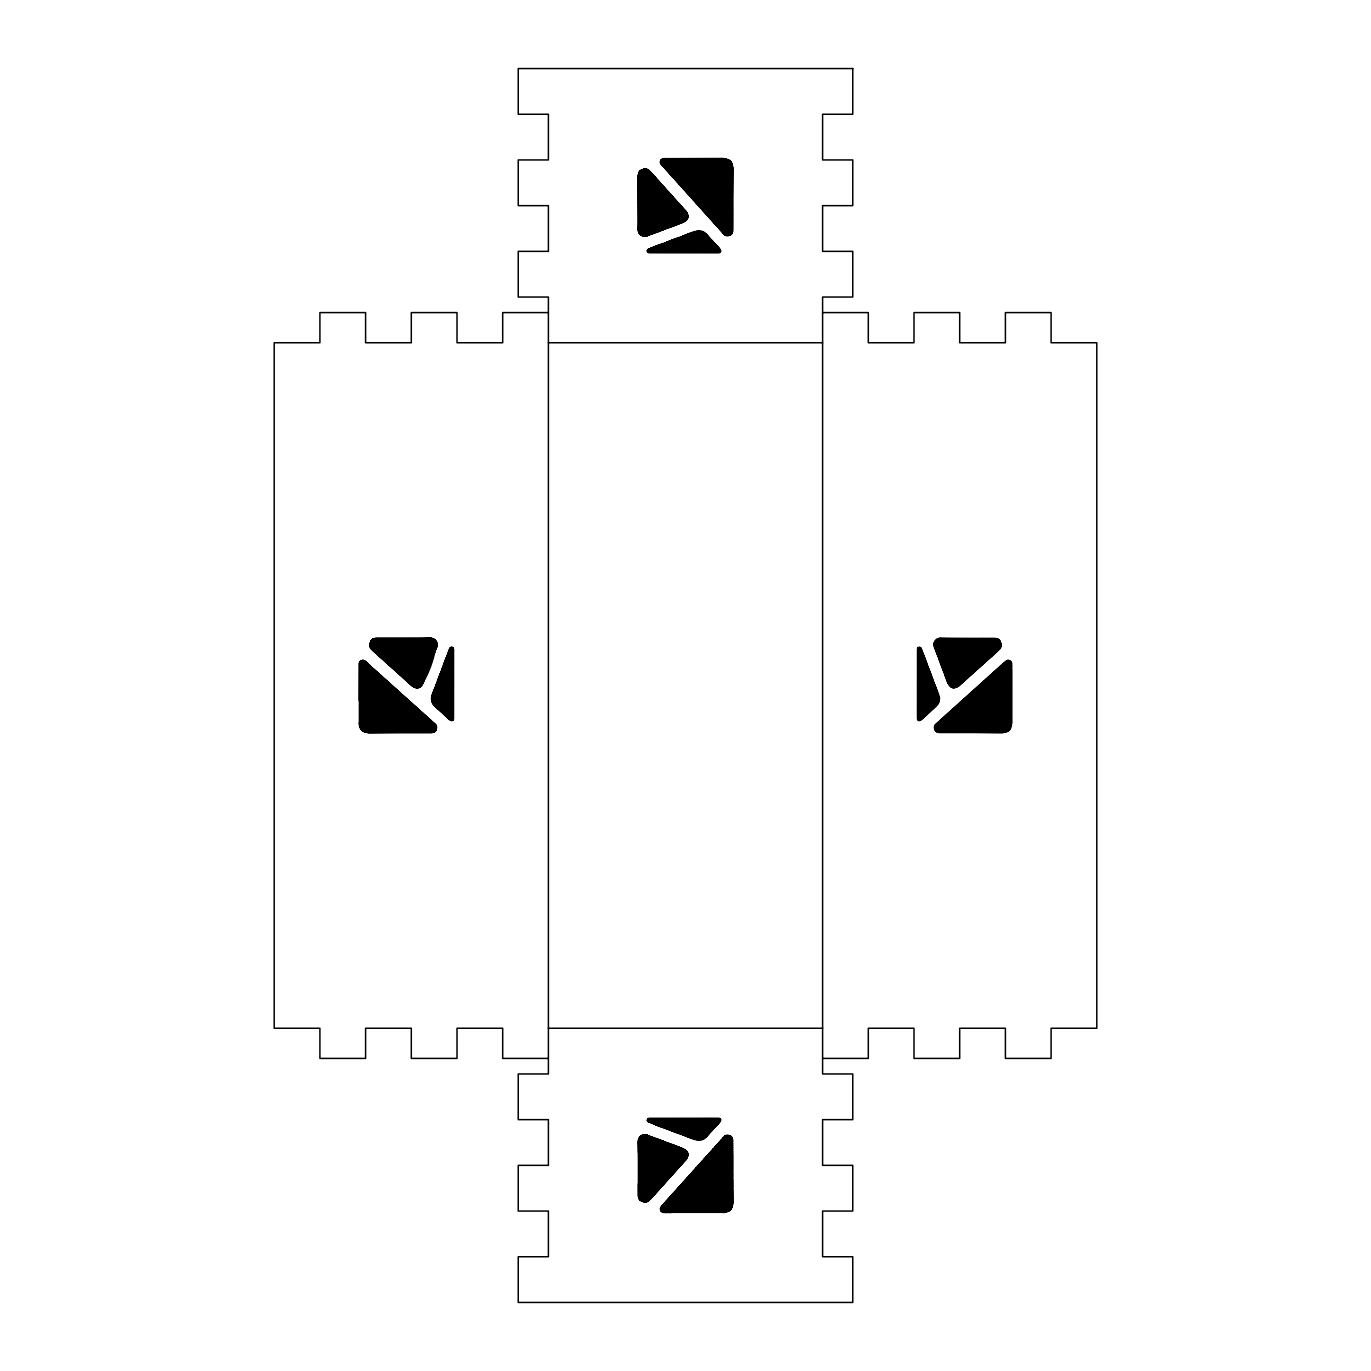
<?xml version="1.0" encoding="UTF-8"?>
<svg xmlns="http://www.w3.org/2000/svg" width="1371" height="1371" viewBox="0 0 1371 1371"><rect width="100%" height="100%" fill="white"/><g stroke="black" fill="none" stroke-linecap="round" stroke-linejoin="round"><path stroke-width="1.5" d="M359.288 700.444L359.459 663.118A3.479 3.479 0 0 1 360.847 661.148L361.104 660.993A4.439 4.439 0 0 1 361.944 660.616L362.218 660.548A3.102 3.102 0 0 1 363.795 660.582L435.978 725.362A4.164 4.164 0 0 1 436.526 728.018L435.532 730.589A4.284 4.284 0 0 1 434.281 731.771L368.833 732.594L363.195 731.137A7.798 7.798 0 0 1 360.727 728.669L359.288 722.997M363.007 731.017L363.007 660.462L363.109 731.086M638.372 175.848L638.475 231.099A6.735 6.735 0 0 0 639.452 233.361A6.615 6.615 0 0 0 644.918 236.292L683.032 222.308L687.128 218.932A5.844 5.844 0 0 0 687.796 216.635L686.203 211.785L648.791 170.398A5.827 5.827 0 0 0 644.199 169.027L640.514 170.621A5.518 5.518 0 0 0 639.143 172.318L638.372 175.848L653.984 175.951M661.182 160.081L661.028 160.338A4.439 4.439 0 0 0 660.651 161.161L660.582 161.435A2.999 2.999 0 0 0 660.616 162.978L725.396 235.212A4.164 4.164 0 0 0 728.052 235.743L730.623 234.767A4.284 4.284 0 0 0 731.823 233.516L732.628 168.05L731.171 162.412A7.798 7.798 0 0 0 728.704 159.961L723.048 158.505L663.17 158.676A3.479 3.479 0 0 0 661.182 160.081M665.381 1202.161L725.396 1135.788A4.164 4.164 0 0 1 728.052 1135.257L730.623 1136.233A4.284 4.284 0 0 1 731.823 1137.484L732.628 1202.95L731.171 1208.588A7.798 7.798 0 0 1 728.704 1211.039L723.048 1212.495M936.873 653.916L936.873 639.417A6.735 6.735 0 0 1 939.135 638.44L997.917 639.109A5.518 5.518 0 0 1 999.613 640.463L1001.156 644.164A5.827 5.827 0 0 1 999.819 648.757L994.421 653.83M969.434 694.052L969.434 732.594L969.537 693.949M1007.239 731.463L1007.239 660.565A2.999 2.999 0 0 1 1008.782 660.531L1009.056 660.616A4.439 4.439 0 0 1 1009.896 660.993L1010.136 661.148A3.479 3.479 0 0 1 1011.541 663.118L1011.729 667.42M1011.729 668.774L1011.712 722.997L1010.273 728.669A7.798 7.798 0 0 1 1007.805 731.137L1002.167 732.594L936.719 731.771A4.284 4.284 0 0 1 935.468 730.589L934.491 728.018A4.164 4.164 0 0 1 935.005 725.362L1001.378 665.329M647.695 251.973A3.513 3.513 0 0 0 650.214 252.692L718.473 252.744A3.428 3.428 0 0 0 719.878 252.298L720.529 251.167A3.308 3.308 0 0 0 719.946 249.436L719.861 249.316A43.187 43.187 0 0 0 718.215 247.346L703.666 232.196A10.917 10.917 0 0 0 697.736 230.876L647.917 249.522A1.868 1.868 0 0 0 647.78 251.853M436.578 647.472L437.058 644.867A6.615 6.615 0 0 0 434.127 639.417A6.735 6.735 0 0 0 431.865 638.44L373.083 639.109A5.518 5.518 0 0 0 371.387 640.463L369.844 644.164A5.827 5.827 0 0 0 371.181 648.757L412.551 686.151L417.418 687.745A5.844 5.844 0 0 0 419.697 687.077C428.986 674.789 434.264 657.652 436.595 642.451M448.111 718.164L432.979 703.631A10.917 10.917 0 0 1 431.642 697.685L450.099 648.072A1.902 1.902 0 0 1 452.636 647.729M928.321 713.228L938.021 703.631A10.917 10.917 0 0 0 939.358 697.685L920.901 648.072A1.902 1.902 0 0 0 918.364 647.729M448.111 718.164A43.187 43.187 0 0 0 450.082 719.826L450.202 719.912A3.308 3.308 0 0 0 451.95 720.478L453.064 719.844A3.428 3.428 0 0 0 453.51 718.421L453.544 650.18A3.513 3.513 0 0 0 452.756 647.643M686.203 1159.215L687.796 1154.365A5.844 5.844 0 0 0 687.128 1152.068L683.032 1148.692L644.918 1134.708A6.615 6.615 0 0 0 639.452 1137.639A6.735 6.735 0 0 0 638.475 1139.901L639.143 1198.682A5.518 5.518 0 0 0 640.514 1200.379L644.216 1201.939A5.827 5.827 0 0 0 648.791 1200.602L686.203 1159.215L638.389 1159.18L686.391 1158.958M647.695 1119.027A3.513 3.513 0 0 1 650.214 1118.308L718.473 1118.256A3.428 3.428 0 0 1 719.878 1118.702L720.512 1119.679A3.308 3.308 0 0 1 719.946 1121.564L719.861 1121.684A43.187 43.187 0 0 1 718.215 1123.654L703.666 1138.804A10.917 10.917 0 0 1 697.736 1140.124L655.458 1124.717M732.628 1202.658L664.832 1202.761L660.616 1208.022A3.102 3.102 0 0 0 660.582 1209.565L660.651 1209.839A4.439 4.439 0 0 0 661.028 1210.662L661.182 1210.919M993.529 654.635L958.449 686.151L953.582 687.745A5.844 5.844 0 0 1 951.303 687.077L947.927 682.998L933.942 644.867A6.615 6.615 0 0 1 936.873 639.417M922.889 718.164L927.756 713.743M1002.852 664.01L1007.239 660.565M720.135 252.127L648.037 252.093M451.95 720.478L452.019 647.472M668.808 1212.495L671.053 1212.495M662.793 158.813L725.842 158.813M662.553 158.916L726.27 158.916M661.525 159.67L728.19 159.67M661.422 159.773L728.378 159.773M660.925 160.527L729.492 160.527M660.873 160.63L729.612 160.63M660.599 161.384L730.383 161.384M660.565 161.487L730.486 161.487M660.496 162.121L731.051 162.241M660.496 162.344L731.12 162.344M660.616 162.978L731.566 163.098M660.685 163.2L731.617 163.2M660.976 163.834L731.943 163.954M661.113 164.057L731.977 164.057M661.61 164.691L732.217 164.811M661.816 164.914L732.251 164.914M662.399 165.548L732.422 165.668M662.604 165.771L732.44 165.771M663.187 166.405L732.542 166.525M663.375 166.628L732.56 166.628M663.958 167.262L732.628 167.382M664.147 167.485L732.628 167.485M664.729 168.119L732.628 168.239M664.918 168.342L732.628 168.342M644.079 169.096L646.032 169.096M665.501 168.976L732.645 169.096M643.547 169.199L646.512 169.199M665.689 169.199L732.645 169.199M641.508 169.953L648.175 169.953M666.272 169.833L732.645 169.953M641.32 170.055L648.329 170.055M666.46 170.055L732.645 170.055M640.308 170.809L649.22 170.809M667.043 170.69L732.645 170.809M640.188 170.912L649.34 170.912M667.231 170.912L732.645 170.912M639.537 171.666L650.043 171.666M667.814 171.546L732.645 171.666M639.469 171.769L650.145 171.769M668.003 171.769L732.645 171.769M639.04 172.523L650.848 172.523M668.585 172.403L732.645 172.523M638.989 172.626L650.951 172.626M668.774 172.626L732.645 172.626M638.715 173.38L651.653 173.38M669.356 173.26L732.645 173.38M638.68 173.483L651.756 173.483M669.545 173.483L732.645 173.483M638.509 174.237L652.442 174.237M670.128 174.117L732.645 174.237M638.492 174.34L652.527 174.34M670.316 174.34L732.645 174.34M638.389 175.094L653.213 175.094M670.882 174.974L732.645 175.094M638.389 175.197L653.316 175.197M671.087 175.197L732.645 175.197M671.653 175.831L732.645 175.951M638.372 176.054L654.087 176.054M671.859 176.054L732.645 176.054M638.372 176.808L654.772 176.808M672.424 176.688L732.645 176.808M638.372 176.91L654.858 176.91M672.63 176.91L732.645 176.91M638.372 177.664L655.544 177.664M673.195 177.544L732.645 177.664M638.372 177.767L655.629 177.767M673.384 177.767L732.645 177.767M638.355 178.521L656.315 178.521M673.966 178.401L732.645 178.521M638.355 178.624L656.401 178.624M674.155 178.624L732.645 178.624M638.355 179.378L657.069 179.378M674.738 179.258L732.645 179.378M638.355 179.481L657.172 179.481M674.926 179.481L732.645 179.481M638.355 180.235L657.84 180.235M675.509 180.115L732.645 180.235M638.355 180.338L657.943 180.338M675.697 180.338L732.645 180.338M638.355 181.092L658.611 181.092M676.28 180.972L732.645 181.092M638.355 181.195L658.714 181.195M676.469 181.195L732.645 181.195M638.355 181.949L659.382 181.949M677.051 181.829L732.645 181.949M638.355 182.052L659.485 182.052M677.24 182.052L732.645 182.052M638.355 182.806L660.154 182.806M677.822 182.686L732.645 182.806M638.355 182.909L660.239 182.909M678.011 182.909L732.645 182.909M638.355 183.663L660.908 183.663M678.594 183.543L732.645 183.543M638.355 183.765L661.011 183.765M678.782 183.765L732.645 183.765M638.355 184.519L661.679 184.519M679.365 184.399L732.645 184.519M638.355 184.622L661.782 184.622M679.553 184.622L732.645 184.622M638.355 185.376L662.45 185.376M680.119 185.256L732.645 185.376M638.355 185.479L662.536 185.479M680.324 185.479L732.645 185.479M638.355 186.233L663.204 186.233M680.89 186.113L732.645 186.233M638.355 186.336L663.307 186.336M681.096 186.336L732.645 186.336M638.355 187.09L663.975 187.09M681.661 186.97L732.645 187.09M638.355 187.193L664.078 187.193M681.867 187.193L732.645 187.193M638.355 187.827L664.746 187.947M682.432 187.827L732.645 187.947M638.355 188.05L664.832 188.05M682.638 188.05L732.645 188.05M638.355 188.684L665.518 188.804M683.204 188.684L732.645 188.804M638.355 188.907L665.603 188.907M683.409 188.907L732.645 188.907M638.355 189.541L666.272 189.661M683.975 189.541L732.645 189.661M638.355 189.764L666.375 189.764M684.18 189.764L732.645 189.764M638.355 190.398L667.043 190.518M684.746 190.398L732.645 190.518M638.355 190.62L667.146 190.62M684.952 190.62L732.645 190.62M638.355 191.255L667.814 191.374M685.517 191.255L732.645 191.255M638.355 191.477L667.917 191.477M685.723 191.477L732.645 191.477M638.355 192.111L668.585 192.231M686.288 192.111L732.645 192.231M638.355 192.334L668.688 192.334M686.494 192.334L732.645 192.334M638.355 192.968L669.356 193.088M687.06 192.968L732.645 193.088M638.355 193.191L669.442 193.191M687.265 193.191L732.645 193.191M638.355 193.825L670.128 193.945M687.831 193.825L732.645 193.825M638.355 194.048L670.213 194.048M688.036 194.048L732.645 194.048M638.355 194.682L670.899 194.802M688.602 194.682L732.645 194.802M638.355 194.905L670.985 194.905M688.808 194.905L732.645 194.905M638.355 195.539L671.67 195.659M689.373 195.539L732.645 195.659M638.355 195.762L671.756 195.762M689.562 195.762L732.645 195.762M638.355 196.396L672.424 196.516M690.144 196.396L732.645 196.516M638.355 196.619L672.527 196.619M690.333 196.619L732.645 196.619M638.355 197.253L673.195 197.373M690.915 197.253L732.645 197.373M638.355 197.475L673.298 197.475M691.104 197.475L732.645 197.475M638.355 198.109L673.966 198.229M691.687 198.109L732.628 198.229M638.355 198.332L674.069 198.332M691.875 198.332L732.628 198.332M638.355 198.966L674.738 199.086M692.458 198.966L732.628 199.086M638.355 199.189L674.84 199.189M692.646 199.189L732.628 199.189M638.355 199.823L675.509 199.943M693.229 199.823L732.628 199.943M638.355 200.046L675.612 200.046M693.418 200.046L732.628 200.046M638.355 200.68L676.28 200.8M694 200.68L732.628 200.8M638.355 200.903L676.383 200.903M694.189 200.903L732.628 200.903M638.355 201.537L677.051 201.657M694.771 201.537L732.645 201.657M638.355 201.76L677.154 201.76M694.96 201.76L732.645 201.76M638.355 202.514L677.822 202.514M695.525 202.394L732.645 202.514M638.355 202.617L677.908 202.617M695.731 202.617L732.645 202.617M638.355 203.251L678.594 203.371M696.297 203.251L732.645 203.371M638.355 203.474L678.679 203.474M696.485 203.474L732.645 203.474M638.372 204.108L679.365 204.228M697.068 204.108L732.645 204.228M638.372 204.33L679.45 204.33M697.256 204.33L732.645 204.33M638.372 204.965L680.136 205.084M697.839 204.965L732.645 205.084M638.372 205.187L680.222 205.187M698.028 205.187L732.645 205.187M638.372 205.821L680.907 205.941M698.61 205.821L732.645 205.941M638.372 206.044L680.993 206.044M698.799 206.044L732.645 206.044M638.372 206.678L681.678 206.798M699.381 206.678L732.645 206.798M638.372 206.901L681.764 206.901M699.57 206.901L732.645 206.901M638.372 207.535L682.45 207.655M700.153 207.535L732.645 207.655M638.372 207.758L682.535 207.758M700.341 207.758L732.645 207.758M638.372 208.392L683.221 208.512M700.907 208.392L732.645 208.512M638.372 208.615L683.324 208.615M701.112 208.615L732.645 208.615M638.389 209.249L684.009 209.369M701.678 209.249L732.645 209.369M638.389 209.472L684.112 209.472M701.883 209.472L732.645 209.472M638.389 210.106L684.797 210.226M702.449 210.106L732.645 210.226M638.389 210.329L684.9 210.329M702.638 210.329L732.645 210.329M638.389 210.963L685.603 211.083M703.22 210.963L732.645 211.083M638.389 211.185L685.706 211.185M703.409 211.185L732.645 211.185M638.389 211.82L686.305 211.939M703.991 211.82L732.645 211.939M638.389 212.042L686.391 212.042M704.18 212.042L732.645 212.042M638.389 212.676L686.871 212.796M704.763 212.676L732.645 212.796M638.389 212.899L686.922 212.899M704.951 212.899L732.645 212.899M638.406 213.533L687.282 213.653M705.534 213.533L732.645 213.653M638.406 213.756L687.334 213.756M705.722 213.756L732.645 213.756M638.406 214.39L687.591 214.51M706.305 214.39L732.645 214.51M638.406 214.613L687.608 214.613M706.493 214.613L732.645 214.613M638.406 215.247L687.762 215.367M707.059 215.247L732.645 215.367M638.406 215.47L687.762 215.47M707.265 215.47L732.645 215.47M638.406 216.104L687.814 216.224M707.83 216.104L732.645 216.104M638.406 216.327L687.814 216.327M708.019 216.327L732.645 216.327M638.406 216.961L687.762 216.961M708.601 216.961L732.645 217.081M638.406 217.184L687.728 217.184M708.79 217.184L732.645 217.184M638.406 217.818L687.574 217.818M709.373 217.818L732.645 217.938M638.406 218.04L687.505 218.04M709.561 218.04L732.645 218.04M638.406 218.794L687.248 218.674M710.144 218.674L732.645 218.674M638.406 218.897L687.145 218.897M710.332 218.897L732.645 218.897M638.406 219.651L686.751 219.531M710.898 219.531L732.645 219.531M638.406 219.754L686.597 219.754M711.103 219.754L732.645 219.754M638.406 220.508L686.048 220.388M711.669 220.388L732.645 220.388M638.406 220.611L685.826 220.611M711.857 220.611L732.645 220.611M638.406 221.365L685.037 221.245M712.44 221.245L732.645 221.245M638.406 221.468L684.712 221.468M712.629 221.468L732.645 221.468M638.406 222.222L683.512 222.102M713.211 222.102L732.645 222.102M638.406 222.325L682.998 222.325M713.4 222.325L732.645 222.325M638.389 223.079L681.318 222.959M713.983 222.959L732.645 222.959M638.389 223.182L680.753 223.182M714.171 223.182L732.645 223.182M638.389 223.936L679.073 223.816M714.754 223.816L732.645 223.816M638.389 224.039L678.508 224.039M714.942 224.039L732.645 224.039M638.372 224.793L676.811 224.673M715.525 224.673L732.628 224.673M638.372 224.895L676.263 224.895M715.713 224.895L732.628 224.895M638.372 225.649L674.566 225.53M716.296 225.53L732.628 225.53M638.372 225.752L674.001 225.752M716.485 225.752L732.628 225.752M638.355 226.506L672.304 226.386M717.05 226.386L732.628 226.386M638.355 226.609L671.739 226.609M717.256 226.609L732.628 226.609M638.338 227.363L670.059 227.243M717.821 227.243L732.628 227.243M638.338 227.466L669.494 227.466M718.027 227.466L732.628 227.466M638.338 228.22L667.797 228.1M718.593 228.1L732.628 228.1M638.32 228.323L667.231 228.323M718.781 228.323L732.628 228.323M638.32 229.077L665.535 228.957M719.364 228.957L732.628 228.957M638.303 229.18L664.969 229.18M719.552 229.18L732.628 229.18M638.32 229.814L663.273 229.814M720.135 229.814L732.628 229.814M638.32 230.037L662.707 230.037M720.323 230.037L732.628 230.037M638.406 230.671L661.011 230.671M720.906 230.671L732.611 230.671M638.44 230.894L660.445 230.894M697.513 230.894L699.33 230.894M721.112 230.894L732.611 230.894M638.595 231.528L658.748 231.528M694.189 231.648L702.483 231.648M721.694 231.528L732.525 231.528M638.663 231.75L658.183 231.75M693.915 231.75L702.74 231.75M721.883 231.75L732.491 231.75M638.92 232.385L656.486 232.385M691.944 232.504L704.18 232.504M722.466 232.385L732.32 232.385M639.023 232.607L655.921 232.607M691.652 232.607L704.351 232.607M722.654 232.607L732.251 232.607M639.383 233.241L654.224 233.241M689.682 233.361L705.397 233.361M723.254 233.241L731.977 233.241M639.52 233.464L653.659 233.464M689.39 233.464L705.534 233.464M723.442 233.464L731.84 233.464M640.034 234.098L651.979 234.098M687.419 234.218L706.356 234.218M724.025 234.098L731.377 234.098M640.24 234.321L651.414 234.321M687.128 234.321L706.459 234.321M724.248 234.321L731.171 234.321M640.977 234.955L649.717 234.955M685.157 235.075L707.162 235.075M725.002 234.955L730.332 234.955M641.268 235.178L649.169 235.178M684.866 235.178L707.247 235.178M725.328 235.178L729.92 235.178M642.502 235.812L647.472 235.812M682.895 235.932L707.882 235.932M643.119 236.035L646.821 236.035M682.604 236.035L707.984 236.035M680.616 236.789L708.636 236.789M680.342 236.892L708.721 236.892M678.354 237.646L709.39 237.646M678.079 237.749L709.475 237.749M676.092 238.503L710.161 238.503M675.8 238.605L710.247 238.605M673.812 239.359L710.932 239.359M673.538 239.462L711.018 239.462M671.55 240.216L711.703 240.216M671.259 240.319L711.806 240.319M669.271 241.073L712.492 241.073M668.997 241.176L712.594 241.176M667.009 241.93L713.28 241.93M666.717 242.033L713.383 242.033M664.729 242.787L714.068 242.787M664.455 242.89L714.154 242.89M662.467 243.644L714.839 243.644M662.176 243.747L714.942 243.747M660.188 244.501L715.611 244.501M659.914 244.604L715.713 244.604M657.926 245.358L716.399 245.358M657.652 245.46L716.502 245.46M655.664 246.214L717.187 246.214M655.372 246.317L717.29 246.317M653.401 247.071L717.958 247.071M653.11 247.174L718.061 247.174M651.191 247.928L718.712 247.928M650.917 248.031L718.815 248.031M649.049 248.785L719.432 248.785M648.791 248.888L719.518 248.888M647.832 249.642L720.083 249.642M647.763 249.745L720.135 249.745M647.472 250.499L720.426 250.499M647.455 250.602L720.443 250.602M647.506 251.236L720.529 251.236M647.592 251.459L720.512 251.459M648.294 252.315L719.844 252.315M548.4 312.588L502.694 312.588L502.694 342.75L457.006 342.75L457.006 312.588L411.3 312.588L411.3 342.75L365.594 342.75L365.594 312.588L319.906 312.588L319.906 342.75L274.2 342.75L274.2 1028.25L319.906 1028.25L319.906 1058.412L365.594 1058.412L365.594 1028.25L411.3 1028.25L411.3 1058.412L457.006 1058.412L457.006 1028.25L502.694 1028.25L502.694 1058.412L548.4 1058.412M822.6 312.588L868.306 312.588L868.306 342.75L913.994 342.75L913.994 312.588L959.7 312.588L959.7 342.75L1005.406 342.75L1005.406 312.588L1051.094 312.588L1051.094 342.75L1096.8 342.75L1096.8 1028.25L1051.094 1028.25L1051.094 1058.412L1005.406 1058.412L1005.406 1028.25L959.7 1028.25L959.7 1058.412L913.994 1058.412L913.994 1028.25L868.306 1028.25L868.306 1058.412L822.6 1058.412M548.4 342.75L822.6 342.75M548.4 1028.25L822.6 1028.25M648.157 1118.787L720.015 1118.787M648.037 1118.907L720.238 1118.959M647.455 1120.398L720.443 1120.398M647.489 1120.621L720.392 1120.621M647.763 1121.255L720.135 1121.255M647.78 1119.147A1.868 1.868 0 0 0 647.935 1121.461L720.015 1121.478M647.917 1121.478L719.518 1122.112M648.826 1122.129L719.347 1122.335M649.374 1122.352L718.815 1122.969M651.448 1123.192L718.627 1123.192M651.036 1123.02L718.061 1123.826M653.676 1124.049L717.873 1124.049M655.372 1124.683L717.29 1124.683M655.938 1124.906L717.084 1124.906M657.652 1125.54L716.502 1125.54M658.217 1125.762L716.296 1125.762M659.914 1126.396L715.713 1126.396M660.479 1126.619L715.525 1126.619M662.176 1127.253L714.942 1127.253M662.741 1127.476L714.754 1127.476M664.455 1128.11L714.154 1128.11M665.021 1128.333L713.965 1128.333M666.717 1128.967L713.383 1128.967M667.283 1129.19L713.177 1129.19M668.997 1129.824L712.594 1129.824M669.562 1130.047L712.389 1130.047M671.259 1130.681L711.806 1130.681M671.824 1130.904L711.618 1130.904M673.538 1131.538L711.018 1131.538M674.104 1131.761L710.829 1131.761M675.8 1132.395L710.247 1132.395M676.366 1132.617L710.058 1132.617M678.079 1133.251L709.475 1133.251M678.645 1133.474L709.287 1133.474M680.342 1134.108L708.721 1134.108M680.907 1134.331L708.533 1134.331M642.793 1135.068L647.163 1135.068M682.604 1134.965L707.984 1134.965M642.502 1135.188L647.472 1135.188M683.169 1135.188L707.796 1135.188M641.114 1135.925L649.443 1135.925M684.866 1135.822L707.247 1135.822M725.156 1135.925L730.143 1135.925M640.977 1136.045L649.717 1136.045M685.431 1136.045L707.059 1136.045M725.002 1136.045L730.332 1136.045M651.688 1136.782L640.137 1136.782L651.979 1136.902M687.128 1136.679L706.459 1136.679M687.694 1136.902L706.254 1136.902M653.95 1137.639L639.452 1137.639L654.224 1137.759M689.39 1137.536L705.534 1137.536M723.34 1137.639L731.908 1137.639L723.254 1137.759M689.956 1137.759L705.26 1137.759M656.212 1138.496L638.972 1138.496L656.486 1138.616M691.652 1138.393L704.351 1138.393M732.285 1138.496L722.568 1138.496L732.32 1138.616M692.218 1138.616L704.009 1138.616M658.457 1139.352L638.629 1139.352L658.748 1139.472M693.915 1139.25L702.74 1139.25M732.508 1139.352L721.78 1139.352L732.525 1139.472M694.497 1139.472L702.209 1139.472M660.719 1140.209L638.423 1140.209L661.011 1140.329M697.513 1140.106L699.33 1140.106M721.009 1140.209L732.611 1140.209L720.906 1140.329M662.981 1141.066L638.32 1141.066L663.273 1141.186M638.303 1141.82L665.243 1141.923M719.467 1141.923L732.628 1141.923L719.364 1142.043M638.32 1142.043L665.535 1142.043M638.32 1142.677L667.506 1142.78M718.695 1142.78L732.628 1142.78L718.593 1142.9M638.338 1142.9L667.797 1142.9M638.338 1143.534L669.768 1143.637M638.355 1143.757L670.059 1143.757M638.355 1144.391L672.03 1144.494M717.153 1144.494L732.628 1144.494L717.05 1144.614M638.355 1144.614L672.304 1144.614M638.372 1145.248L674.292 1145.351M638.372 1145.471L674.566 1145.471M638.372 1146.105L676.537 1146.207M715.611 1146.207L732.628 1146.207L715.525 1146.327M638.389 1146.327L676.811 1146.327M638.389 1146.961L678.782 1147.064M638.389 1147.184L679.073 1147.184M638.389 1147.818L681.027 1147.921M638.389 1148.041L681.318 1148.041M638.406 1148.675L683.272 1148.778M713.314 1148.778L732.645 1148.778L713.211 1148.898M638.406 1148.898L683.512 1148.898M638.406 1149.532L684.883 1149.635M638.406 1149.755L685.037 1149.755M638.406 1150.389L685.928 1150.492M711.772 1150.492L732.645 1150.492L711.669 1150.612M638.406 1150.612L686.048 1150.612M638.406 1151.246L686.682 1151.349M638.406 1151.469L686.751 1151.469M638.406 1152.103L687.197 1152.206L638.406 1152.325M709.458 1153.062L732.645 1153.062L709.373 1153.182M687.745 1153.919L638.406 1153.919L687.762 1154.039M732.645 1153.816L708.704 1153.919L732.645 1154.039M707.933 1154.776L732.645 1154.673M707.83 1154.896L732.645 1154.896M687.762 1155.53L638.406 1155.633L687.745 1155.753M732.645 1155.53L707.162 1155.633L732.645 1155.753M687.608 1156.387L638.406 1156.49L687.557 1156.61M706.391 1156.49L732.645 1156.387M706.305 1156.61L732.645 1156.61M687.334 1157.244L638.406 1157.347L687.248 1157.467M705.619 1157.347L732.645 1157.244M705.534 1157.467L732.645 1157.467M686.922 1158.101L638.389 1158.204L686.802 1158.324M732.645 1158.101L704.848 1158.204L732.645 1158.324M704.094 1159.061L732.645 1158.958M703.991 1159.18L732.645 1159.18M685.706 1159.815L638.389 1159.917L685.5 1160.037M732.645 1159.815L703.323 1159.917L732.645 1160.037M684.9 1160.671L638.389 1160.774L684.695 1160.894M702.552 1160.774L732.645 1160.671M702.449 1160.894L732.645 1160.894M684.112 1161.528L638.389 1161.631L683.906 1161.751M732.645 1161.528L701.781 1161.631L732.645 1161.751M683.324 1162.385L638.372 1162.488L683.118 1162.608M732.645 1162.385L701.009 1162.488L732.645 1162.608M682.535 1163.242L638.372 1163.345L682.347 1163.465M700.238 1163.345L732.645 1163.242M700.153 1163.465L732.645 1163.465M681.764 1164.099L638.372 1164.202L681.576 1164.322M732.645 1164.099L699.467 1164.202L732.645 1164.322M680.993 1164.956L638.372 1165.059L680.804 1165.179M698.696 1165.059L732.645 1164.956M698.61 1165.179L732.645 1165.179M680.222 1165.813L638.372 1165.916L680.033 1166.035M732.645 1165.813L697.942 1165.916L732.645 1166.035M679.45 1166.67L638.372 1166.772L679.262 1166.892M732.645 1166.67L697.171 1166.772L732.645 1166.892M678.679 1167.526L638.355 1167.629L678.491 1167.749M696.399 1167.629L732.645 1167.526M696.297 1167.749L732.645 1167.749M677.908 1168.383L638.355 1168.486L677.72 1168.606M732.645 1168.383L695.628 1168.486L732.645 1168.606M677.154 1169.24L638.355 1169.343L676.948 1169.463M694.857 1169.343L732.645 1169.24M694.771 1169.463L732.645 1169.463M676.383 1170.097L638.355 1170.2L676.177 1170.32M732.628 1170.097L694.086 1170.2L732.628 1170.32M675.612 1170.954L638.355 1171.057L675.406 1171.177M693.315 1171.057L732.628 1170.954M693.229 1171.177L732.628 1171.177M674.84 1171.811L638.355 1171.914L674.652 1172.034M692.544 1171.914L732.628 1171.811M692.458 1172.034L732.628 1172.034M674.069 1172.668L638.355 1172.771L673.881 1172.89M732.628 1172.668L691.789 1172.771L732.628 1172.89M673.298 1173.525L638.355 1173.627L673.11 1173.747M691.018 1173.627L732.645 1173.525M690.915 1173.747L732.645 1173.747M672.527 1174.381L638.355 1174.484L672.338 1174.604M732.645 1174.381L690.247 1174.484L732.645 1174.604M671.756 1175.238L638.355 1175.341L671.567 1175.461M689.476 1175.341L732.645 1175.238M689.373 1175.461L732.645 1175.461M670.985 1176.095L638.355 1176.198L670.796 1176.318M732.645 1176.095L688.705 1176.198L732.645 1176.318M670.213 1176.952L638.355 1177.055L670.025 1177.175M732.645 1176.952L687.934 1177.055L732.645 1177.175M669.442 1177.809L638.355 1177.912L669.254 1178.032M687.162 1177.912L732.645 1177.912L687.06 1178.032M668.688 1178.666L638.355 1178.769L668.482 1178.889M732.645 1178.666L686.391 1178.769L732.645 1178.889M667.917 1179.523L638.355 1179.626L667.728 1179.745M685.62 1179.626L732.645 1179.523M685.517 1179.745L732.645 1179.745M667.146 1180.38L638.355 1180.482L666.957 1180.602M666.375 1181.236L638.355 1181.339L666.186 1181.459M732.645 1181.236L684.078 1181.339L732.645 1181.459M665.603 1182.093L638.355 1182.196L665.415 1182.316M683.306 1182.196L732.645 1182.093M683.204 1182.316L732.645 1182.316M664.832 1182.95L638.355 1183.053L664.644 1183.173M732.645 1182.95L682.535 1183.053L732.645 1183.173M638.355 1183.807L664.078 1183.807M681.764 1183.91L732.645 1183.807M638.355 1184.03L663.89 1184.03M681.661 1184.03L732.645 1184.03M638.355 1184.664L663.307 1184.664M732.645 1184.664L680.993 1184.767L732.645 1184.887M638.355 1184.887L663.118 1184.887M638.355 1185.521L662.536 1185.521M638.355 1185.744L662.347 1185.744M638.355 1186.378L661.782 1186.378M679.45 1186.481L732.645 1186.378M638.355 1186.601L661.576 1186.601M679.365 1186.601L732.645 1186.601M638.355 1187.235L661.011 1187.235M732.645 1187.235L678.679 1187.337L732.645 1187.457M638.355 1187.457L660.822 1187.457M638.355 1188.091L660.239 1188.091M677.908 1188.194L732.645 1188.194L677.822 1188.314M638.355 1188.314L660.051 1188.314M638.355 1188.948L659.485 1188.948M732.645 1188.948L677.137 1189.051L732.645 1189.171M638.355 1189.171L659.28 1189.171M638.355 1189.805L658.714 1189.805M732.645 1189.805L676.366 1189.908L732.645 1190.028M638.355 1190.028L658.526 1190.028M638.355 1190.662L657.943 1190.662M675.612 1190.765L732.645 1190.662M638.355 1190.885L657.754 1190.885M675.509 1190.885L732.645 1190.885M638.355 1191.519L657.172 1191.519M732.645 1191.519L674.84 1191.622L732.645 1191.742M638.355 1191.742L656.983 1191.742M638.355 1192.376L656.401 1192.376M674.069 1192.479L732.645 1192.376M638.372 1192.599L656.212 1192.599M673.966 1192.599L732.645 1192.599M638.372 1193.233L655.629 1193.233M732.645 1193.233L673.298 1193.336L732.645 1193.456M638.372 1193.456L655.441 1193.456M638.372 1194.09L654.858 1194.09M732.645 1194.09L672.527 1194.192L732.645 1194.312M638.372 1194.312L654.67 1194.312M638.372 1194.946L654.087 1194.946M671.756 1195.049L732.645 1194.946M638.372 1195.169L653.898 1195.169M671.653 1195.169L732.645 1195.169M638.389 1195.803L653.316 1195.803M732.645 1195.803L670.985 1195.906L732.645 1196.026M638.406 1196.026L653.127 1196.026M638.492 1196.66L652.527 1196.66M670.213 1196.763L732.645 1196.66M638.526 1196.883L652.339 1196.883M670.128 1196.883L732.645 1196.883M638.68 1197.517L651.756 1197.517M732.645 1197.517L669.442 1197.62L732.645 1197.74M638.749 1197.74L651.551 1197.74M638.989 1198.374L650.951 1198.374M732.645 1198.374L668.671 1198.477L732.645 1198.597M639.092 1198.597L650.762 1198.597M639.469 1199.231L650.145 1199.231M667.9 1199.334L732.645 1199.231M639.623 1199.454L649.957 1199.454M667.814 1199.454L732.645 1199.454M640.188 1200.088L649.34 1200.088M732.645 1200.088L667.129 1200.191L732.645 1200.311M640.428 1200.311L649.117 1200.311M641.32 1200.945L648.329 1200.945M666.357 1201.047L732.645 1200.945M641.714 1201.167L648.003 1201.167M666.272 1201.167L732.645 1201.167M643.547 1201.801L646.512 1201.801M732.645 1201.801L665.603 1201.904L732.645 1202.024M664.729 1202.881L732.628 1202.881M664.061 1203.618L732.628 1203.515M663.958 1203.738L732.611 1203.738M732.56 1204.372L663.273 1204.475L732.542 1204.595M662.501 1205.332L732.44 1205.229M662.399 1205.452L732.405 1205.452M732.251 1206.086L661.713 1206.189L732.183 1206.309M731.977 1206.943L661.045 1207.046L731.891 1207.166M731.617 1207.8L660.633 1207.902L731.497 1208.022M731.12 1208.656L660.496 1208.759L730.983 1208.879M660.565 1209.513L730.486 1209.513M660.633 1209.736L730.297 1209.736M660.873 1210.37L729.612 1210.37M660.993 1210.593L729.355 1210.593M661.422 1211.227L728.378 1211.227M661.627 1211.45L727.984 1211.45M662.553 1212.084L726.27 1212.084M663.118 1212.307L725.31 1212.307M667.471 1212.495L663.17 1212.324A3.479 3.479 0 0 1 661.182 1210.919M918.244 647.643A3.513 3.513 0 0 0 917.525 650.18L917.49 718.421A3.428 3.428 0 0 0 917.936 719.826L919.05 720.478A3.308 3.308 0 0 0 920.781 719.912L920.918 719.826A43.187 43.187 0 0 0 922.889 718.164M654.361 1124.306L653.247 1123.877M1011.318 662.501L1011.318 726.236M1010.461 661.388L1010.461 728.344M1009.604 660.839L1009.604 729.578M1008.748 660.531L1008.748 730.452M1008.096 660.462L1007.891 731.086M1007.137 660.599L1007.034 731.566M1006.383 660.942L1006.177 731.943M1005.526 661.576L1005.32 732.217M1004.669 662.364L1004.463 732.405M1003.812 663.136L1003.606 732.525M1002.955 663.924L1002.749 732.577M1002.098 664.695L1001.893 732.594M1001.036 643.496L1001.036 646.478M1001.241 665.466L1001.036 732.594M1000.179 641.285L1000.179 648.294M1000.384 666.237L1000.179 732.594M999.322 640.154L999.322 649.288M999.528 666.991L999.322 732.594M998.465 639.434L998.465 650.111M998.671 667.763L998.465 732.594M997.608 638.955L997.608 650.917M997.814 668.534L997.608 732.594M996.751 638.629L996.751 651.705M996.957 669.305L996.751 732.594M995.894 638.44L995.894 652.493M996.1 670.076L995.894 732.594M995.038 638.355L995.038 653.282M995.243 670.847L995.038 732.594M994.181 638.32L994.181 654.053M994.386 671.619L994.181 732.594M993.324 638.32L993.324 654.824M993.529 672.39L993.324 732.594M992.467 638.32L992.467 655.595M992.673 673.161L992.467 732.594M991.61 638.32L991.61 656.366M991.816 673.932L991.61 732.594M990.753 638.32L990.753 657.137M990.959 674.703L990.753 732.594M989.896 638.32L989.896 657.909M990.102 675.475L989.896 732.594M989.039 638.32L989.039 658.663M989.245 676.246L989.039 732.594M988.183 638.32L988.183 659.434M988.388 677L988.183 732.594M987.326 638.32L987.326 660.205M987.531 677.771L987.428 732.594M986.469 638.32L986.469 660.976M986.674 678.542L986.674 732.594M985.612 638.32L985.612 661.73M985.818 679.313L985.612 732.594M984.755 638.32L984.755 662.501M984.961 680.085L984.858 732.594M983.898 638.32L983.898 663.273M984.104 680.856L983.898 732.594M983.144 638.32L983.041 664.027M983.247 681.627L983.041 732.594M982.39 638.32L982.184 664.798M982.39 682.398L982.184 732.594M981.43 638.32L981.328 665.569M981.533 683.169L981.328 732.594M980.676 638.32L980.471 666.34M980.676 683.94L980.471 732.594M979.819 638.32L979.614 667.111M979.819 684.712L979.717 732.594M978.963 638.32L978.757 667.866M978.963 685.483L978.963 732.594M978.106 638.32L977.9 668.637M978.106 686.254L977.9 732.594M977.249 638.32L977.043 669.408M977.249 687.025L977.146 732.594M976.392 638.32L976.186 670.179M976.392 687.796L976.392 732.594M975.535 638.32L975.329 670.95M975.535 688.568L975.329 732.594M974.678 638.32L974.473 671.721M974.678 689.339L974.473 732.594M973.821 638.32L973.616 672.493M973.821 690.11L973.718 732.594M972.964 638.32L972.759 673.264M972.964 690.881L972.759 732.594M972.108 638.32L971.902 674.018M972.108 691.652L971.902 732.594M971.251 638.32L971.045 674.789M971.251 692.424L971.045 732.594M970.394 638.32L970.188 675.56M970.394 693.178L970.188 732.594M969.537 638.32L969.331 676.331M968.577 638.32L968.474 677.103M968.68 694.72L968.474 732.594M967.72 638.32L967.618 677.874M967.823 695.491L967.618 732.594M966.966 638.32L966.761 678.645M966.966 696.262L966.761 732.594M966.109 638.32L965.904 679.416M966.109 697.034L965.904 732.594M965.253 638.32L965.047 680.187M965.253 697.805L965.047 732.594M964.396 638.32L964.19 680.959M964.396 698.576L964.19 732.594M963.539 638.338L963.333 681.73M963.539 699.33L963.333 732.594M962.682 638.338L962.476 682.501M962.682 700.101L962.476 732.594M961.825 638.338L961.619 683.272M961.825 700.872L961.619 732.594M960.968 638.338L960.763 684.06M960.968 701.644L960.763 732.594M960.111 638.338L959.906 684.866M960.111 702.415L959.906 732.594M959.254 638.355L959.049 685.654M959.254 703.186L959.049 732.594M958.398 638.355L958.192 686.357M958.398 703.957L958.192 732.594M957.541 638.355L957.335 686.888M957.541 704.711L957.335 732.594M956.684 638.355L956.478 687.299M956.684 705.482L956.478 732.594M955.827 638.355L955.621 687.574M955.827 706.254L955.621 732.594M954.97 638.372L954.764 687.728M954.97 707.025L954.764 732.594M954.113 638.372L954.01 687.762M954.113 707.796L954.113 732.594M953.256 638.372L953.256 687.711M953.256 708.567L953.051 732.594M952.399 638.372L952.399 687.539M952.399 709.321L952.297 732.594M951.337 638.372L951.543 687.214M951.543 710.092L951.543 732.594M950.48 638.372L950.686 686.717M950.686 710.864L950.686 732.594M949.623 638.372L949.829 685.997M949.829 711.635L949.829 732.594M948.766 638.372L948.972 685.003M948.972 712.406L948.972 732.594M947.909 638.355L948.115 683.478M948.115 713.177L948.115 732.594M947.053 638.355L947.258 681.267M947.258 713.948L947.258 732.594M946.196 638.355L946.401 679.022M946.401 714.702L946.401 732.594M945.339 638.338L945.544 676.777M945.544 715.473L945.544 732.594M944.482 638.32L944.688 674.532M944.688 716.245L944.688 732.594M943.625 638.32L943.831 672.27M943.831 717.016L943.831 732.594M942.768 638.303L942.974 670.008M942.974 717.787L942.974 732.594M941.911 638.286L942.117 667.746M942.117 718.558L942.117 732.594M941.054 638.269L941.26 665.483M941.26 719.329L941.26 732.594M940.403 638.269L940.403 663.238M940.403 720.101L940.403 732.594M939.546 638.355L939.546 660.976M939.341 697.479L939.341 699.279M939.546 720.872L939.546 732.577M938.689 638.56L938.689 658.714M938.484 693.863L938.484 702.706M938.689 721.643L938.689 732.491M937.833 638.869L937.833 656.452M937.627 691.618L937.627 704.317M937.833 722.431L937.833 732.285M936.976 639.349L936.976 654.19M936.77 689.356L936.77 705.482M936.976 723.203L936.976 731.925M936.119 640L936.119 651.928M935.913 687.094L935.913 706.425M936.119 723.991L936.119 731.343M935.262 640.925L935.262 649.683M935.056 684.832L935.056 707.213M935.262 724.968L935.262 730.28M934.405 642.451L934.405 647.438M934.199 682.569L934.199 707.933M933.343 680.307L933.343 708.687M932.486 678.028L932.486 709.441M931.629 675.766L931.629 710.212M930.772 673.487L930.772 710.983M929.915 671.224L929.915 711.772M929.058 668.945L929.058 712.56M928.201 666.683L928.201 713.331M927.344 664.404L927.344 714.12M926.488 662.142L926.488 714.908M925.631 659.862L925.631 715.679M924.774 657.6L924.774 716.467M923.917 655.338L923.917 717.256M923.06 653.076L923.06 718.027M922.203 650.865L922.203 718.764M921.346 648.757L921.346 719.484M920.489 647.729L920.489 720.101M919.633 647.42L919.633 720.409M918.981 647.472L918.981 720.478M918.124 647.986L918.124 720.118M452.978 648.106L452.978 719.981M452.876 647.986L452.876 720.118M452.122 647.506L452.122 720.478M451.367 647.42L451.367 720.409M451.162 647.455L451.162 720.358M450.511 647.729L450.511 720.101M450.305 647.883L450.305 719.981M449.654 648.757L449.654 719.484M449.448 649.271L449.448 719.312M448.797 650.865L448.797 718.764M448.591 651.414L448.591 718.593M447.94 653.076L447.94 718.027M447.734 653.641L447.734 717.838M447.083 655.338L447.083 717.256M446.877 655.904L446.877 717.05M446.226 657.6L446.226 716.467M446.021 658.166L446.021 716.262M445.369 659.862L445.369 715.679M445.164 660.445L445.164 715.473M444.512 662.142L444.512 714.908M444.307 662.707L444.307 714.702M443.656 664.404L443.656 714.12M443.45 664.969L443.45 713.931M442.799 666.683L442.799 713.331M442.593 667.249L442.593 713.143M441.942 668.945L441.942 712.56M441.736 669.511L441.736 712.354M441.085 671.224L441.085 711.772M440.879 671.79L440.879 711.566M440.228 673.487L440.228 710.983M440.022 674.052L440.022 710.795M439.371 675.766L439.371 710.212M439.166 676.331L439.166 710.024M438.514 678.028L438.514 709.441M438.309 678.594L438.309 709.253M437.657 680.307L437.657 708.687M437.452 680.873L437.452 708.499M436.698 642.742L436.698 647.129M436.801 682.569L436.801 707.933M436.595 683.135L436.595 707.762M435.841 641.08L435.841 649.408M435.944 684.832L435.944 707.213M435.841 725.122L435.841 730.092M435.738 640.925L435.738 649.683M435.738 685.397L435.738 707.025M435.738 724.968L435.738 730.28M434.984 640.103L434.984 651.653M435.087 687.094L435.087 706.425M434.984 724.094L434.984 731.24M434.881 640L434.881 651.928M434.881 687.659L434.881 706.202M434.881 723.991L434.881 731.343M434.127 639.417L434.127 653.916M434.23 689.356L434.23 705.482M434.127 723.305L434.127 731.874M434.024 639.349L434.024 654.19M434.024 689.921L434.024 705.225M434.024 723.203L434.024 731.925M433.27 638.92L433.27 656.161M433.373 691.618L433.373 704.317M433.27 722.517L433.27 732.251M433.167 638.869L433.167 656.452M433.167 692.184L433.167 703.957M433.167 722.431L433.167 732.285M432.413 638.595L432.413 658.423M432.516 693.863L432.516 702.706M432.413 721.746L432.413 732.474M432.311 638.56L432.311 658.714M432.311 694.446L432.311 702.175M432.311 721.643L432.311 732.491M431.557 638.372L431.557 660.685M431.659 697.479L431.659 699.279M431.557 720.975L431.557 732.577M431.454 638.355L431.454 660.976M431.454 720.872L431.454 732.577M430.7 638.269L430.7 662.947M430.7 720.203L430.7 732.594M430.597 638.269L430.597 663.238M430.597 720.101L430.597 732.594M429.946 638.269L429.843 665.209M429.843 719.415L429.843 732.594M429.74 638.269L429.74 665.483M429.74 719.329L429.74 732.594M429.089 638.286L428.986 667.471M428.986 718.644L428.986 732.594M428.883 638.286L428.883 667.746M428.883 718.558L428.883 732.594M428.232 638.303L428.129 669.734M428.129 717.89L428.129 732.594M428.026 638.303L428.026 670.008M428.026 717.787L428.026 732.594M427.375 638.32L427.272 671.996M427.272 717.119L427.272 732.594M427.169 638.32L427.169 672.27M427.169 717.016L427.169 732.594M426.518 638.32L426.415 674.241M426.415 716.348L426.415 732.594M426.312 638.338L426.312 674.532M426.312 716.245L426.312 732.594M425.661 638.338L425.558 676.503M425.558 715.576L425.558 732.594M425.456 638.338L425.456 676.777M425.456 715.473L425.456 732.594M424.804 638.355L424.702 678.748M424.702 714.805L424.702 732.594M424.599 638.355L424.599 679.022M424.599 714.702L424.599 732.594M423.947 638.355L423.845 680.993M423.845 714.034L423.845 732.594M423.742 638.355L423.742 681.267M423.742 713.948L423.742 732.594M423.091 638.355L422.988 683.221M422.988 713.263L422.988 732.594M422.885 638.355L422.885 683.478M422.885 713.177L422.885 732.594M422.234 638.372L422.131 684.849M422.131 712.492L422.131 732.594M422.028 638.372L422.028 685.003M422.028 712.406L422.028 732.594M421.377 638.372L421.274 685.894M421.274 711.738L421.274 732.594M421.171 638.372L421.171 685.997M421.171 711.635L421.171 732.594M420.52 638.372L420.417 686.631M420.417 710.966L420.417 732.594M420.314 638.372L420.314 686.717M420.314 710.864L420.314 732.594M419.663 638.372L419.56 687.162M419.56 710.195L419.56 732.594M419.457 638.372L419.457 687.214M419.457 710.092L419.457 732.594M418.703 638.372L418.703 687.505M418.703 709.424L418.703 732.594M418.601 638.372L418.601 687.539M418.601 709.321L418.601 732.594M417.847 638.372L417.847 687.694M417.847 708.653L417.949 732.594M417.744 638.372L417.744 687.711M417.744 708.567L417.744 732.594M416.99 638.372L416.99 687.762M416.99 707.882L417.092 732.594M416.887 638.372L416.887 687.762M416.887 707.796L416.887 732.594M416.133 638.372L416.236 687.728M416.133 707.128L416.236 732.594M416.03 638.372L416.03 687.694M416.03 707.025L416.03 732.594M415.276 638.355L415.379 687.574M415.276 706.356L415.379 732.594M415.173 638.355L415.173 687.505M415.173 706.254L415.173 732.594M414.419 638.355L414.522 687.299M414.419 705.585L414.522 732.594M414.316 638.355L414.316 687.197M414.316 705.482L414.316 732.594M413.562 638.355L413.665 686.888M413.562 704.814L413.665 732.594M413.459 638.355L413.459 686.768M413.459 704.711L413.459 732.594M412.705 638.355L412.808 686.357M412.705 704.043L412.808 732.594M412.602 638.355L412.602 686.186M412.602 703.957L412.602 732.594M411.848 638.355L411.951 685.654M411.848 703.272L411.951 732.594M411.746 638.355L411.746 685.466M411.746 703.186L411.746 732.594M410.992 638.338L411.094 684.866M410.992 702.5L411.094 732.594M410.889 638.338L410.889 684.66M410.889 702.415L410.889 732.594M410.135 638.338L410.237 684.06M410.135 701.746L410.237 732.594M410.032 638.338L410.032 683.872M410.032 701.644L410.032 732.594M409.278 638.338L409.381 683.272M409.278 700.975L409.381 732.594M409.175 638.338L409.175 683.084M409.175 700.872L409.175 732.594M408.421 638.338L408.524 682.501M408.421 700.204L408.524 732.594M408.318 638.338L408.318 682.312M408.318 700.101L408.318 732.594M407.564 638.338L407.667 681.73M407.564 699.433L407.667 732.594M407.461 638.338L407.461 681.541M407.461 699.33L407.461 732.594M406.707 638.32L406.81 680.959M406.707 698.662L406.81 732.594M406.604 638.32L406.604 680.77M406.604 698.576L406.604 732.594M405.85 638.32L405.953 680.187M405.85 697.89L405.953 732.594M405.747 638.32L405.747 679.999M405.747 697.805L405.747 732.594M404.993 638.32L405.096 679.416M404.993 697.119L405.096 732.594M404.891 638.32L404.891 679.228M404.891 697.034L404.891 732.594M404.137 638.32L404.239 678.645M404.137 696.365L404.239 732.594M404.034 638.32L404.034 678.456M404.034 696.262L404.034 732.594M403.28 638.32L403.382 677.874M403.28 695.594L403.382 732.594M403.177 638.32L403.177 677.685M403.177 695.491L403.177 732.594M402.423 638.32L402.526 677.103M402.423 694.823L402.526 732.594M402.32 638.32L402.32 676.914M402.32 694.72L402.32 732.594M401.566 638.32L401.669 676.331M401.566 694.052L401.566 732.594M401.463 638.32L401.463 676.143M401.463 693.949L401.463 732.594M400.709 638.32L400.812 675.56M400.709 693.28L400.812 732.594M400.606 638.32L400.606 675.372M400.606 693.178L400.606 732.594M399.852 638.32L399.955 674.789M399.852 692.509L399.955 732.594M399.749 638.32L399.749 674.601M399.749 692.424L399.749 732.594M398.995 638.32L399.098 674.018M398.995 691.738L399.098 732.594M398.892 638.32L398.892 673.829M398.892 691.652L398.892 732.594M398.138 638.32L398.241 673.264M398.138 690.967L398.241 732.594M398.036 638.32L398.036 673.058M398.036 690.881L398.036 732.594M397.282 638.32L397.384 672.493M397.179 638.32L397.179 672.287M397.179 690.11L397.179 732.594M396.425 638.32L396.527 671.721M396.425 689.442L396.527 732.594M396.322 638.32L396.322 671.533M396.322 689.339L396.322 732.594M395.568 638.32L395.671 670.95M395.568 688.67L395.671 732.594M395.465 638.32L395.465 670.762M395.465 688.568L395.465 732.594M394.711 638.32L394.814 670.179M394.711 687.899L394.814 732.594M394.608 638.32L394.608 669.991M394.608 687.796L394.608 732.594M393.854 638.32L393.957 669.408M393.854 687.128L393.854 732.594M393.751 638.32L393.751 669.219M393.751 687.025L393.751 732.594M392.997 638.32L393.1 668.637M392.997 686.357L393.1 732.594M392.894 638.32L392.894 668.448M392.894 686.254L392.894 732.594M392.14 638.32L392.243 667.866M392.14 685.586L392.243 732.594M392.037 638.32L392.037 667.677M392.037 685.483L392.037 732.594M391.283 638.32L391.386 667.111M391.283 684.815L391.283 732.594M391.181 638.32L391.181 666.906M391.181 684.712L391.181 732.594M390.427 638.32L390.529 666.34M390.427 684.043L390.529 732.594M390.324 638.32L390.324 666.135M390.324 683.94L390.324 732.594M389.57 638.32L389.672 665.569M389.57 683.272L389.672 732.594M389.467 638.32L389.467 665.381M389.467 683.169L389.467 732.594M388.713 638.32L388.816 664.798M388.713 682.501L388.816 732.594M388.61 638.32L388.61 664.609M388.61 682.398L388.61 732.594M387.959 638.32L387.959 664.027M387.856 681.73L387.959 732.594M387.753 638.32L387.753 663.838M387.753 681.627L387.753 732.594M387.102 638.32L387.102 663.273M386.999 680.959L387.102 732.594M386.896 638.32L386.896 663.067M386.896 680.856L386.896 732.594M386.245 638.32L386.245 662.501M386.142 680.187L386.142 732.594M386.039 638.32L386.039 662.313M386.039 680.085L386.039 732.594M385.388 638.32L385.388 661.73M385.285 679.416L385.388 732.594M385.182 638.32L385.182 661.542M385.182 679.313L385.182 732.594M384.531 638.32L384.531 660.976M384.428 678.645L384.531 732.594M384.326 638.32L384.326 660.771M384.326 678.542L384.326 732.594M383.674 638.32L383.674 660.205M383.572 677.874L383.572 732.594M383.469 638.32L383.469 660.017M383.469 677.771L383.469 732.594M382.817 638.32L382.817 659.434M382.715 677.103L382.817 732.594M382.612 638.32L382.612 659.245M382.612 677L382.612 732.594M381.961 638.32L381.961 658.663M381.858 676.331L381.961 732.594M381.755 638.32L381.755 658.474M381.755 676.246L381.755 732.594M381.104 638.32L381.104 657.909M381.001 675.56L381.104 732.594M380.898 638.32L380.898 657.703M380.898 675.475L380.898 732.594M380.247 638.32L380.247 657.137M380.144 674.789L380.247 732.594M380.041 638.32L380.041 656.949M380.041 674.703L380.041 732.594M379.39 638.32L379.39 656.366M379.287 674.018L379.39 732.594M379.184 638.32L379.184 656.178M379.184 673.932L379.184 732.594M378.533 638.32L378.533 655.595M378.43 673.247L378.533 732.594M378.327 638.32L378.327 655.407M378.327 673.161L378.327 732.594M377.676 638.32L377.676 654.824M377.573 672.493L377.676 732.594M377.471 638.32L377.471 654.635M377.471 672.39L377.471 732.594M376.819 638.32L376.819 654.053M376.717 671.721L376.819 732.594M376.614 638.32L376.614 653.847M376.614 671.619L376.614 732.594M375.962 638.355L375.962 653.282M375.86 670.95L375.962 732.594M375.757 638.355L375.757 653.076M375.757 670.847L375.757 732.594M375.106 638.44L375.106 652.493M375.003 670.179L375.106 732.594M374.9 638.475L374.9 652.305M374.9 670.076L374.9 732.594M374.249 638.629L374.249 651.705M374.146 669.408L374.249 732.594M374.043 638.697L374.043 651.516M374.043 669.305L374.043 732.594M373.392 638.955L373.392 650.917M373.289 668.637L373.392 732.594M373.186 639.057L373.186 650.711M373.186 668.534L373.186 732.594M372.535 639.434L372.535 650.111M372.432 667.866L372.535 732.594M372.329 639.589L372.329 649.905M372.329 667.763L372.329 732.594M371.678 640.154L371.678 649.288M371.575 667.094L371.678 732.594M371.472 640.377L371.472 649.083M371.472 666.991L371.472 732.594M370.821 641.285L370.821 648.294M370.718 666.323L370.821 732.594M370.616 641.679L370.616 647.969M370.616 666.237L370.616 732.594M369.964 643.496L369.964 646.478M369.862 665.552L369.964 732.594M369.759 665.466L369.759 732.594M369.005 664.781L369.107 732.594M368.902 664.695L368.902 732.594M368.148 664.01L368.251 732.577M368.045 663.924L368.045 732.577M367.291 663.238L367.394 732.525M367.188 663.136L367.188 732.491M366.434 662.467L366.537 732.405M366.331 662.364L366.331 732.354M365.474 661.576L365.474 732.148M364.617 660.942L364.617 731.857M363.863 660.599L363.966 731.566M363.761 660.565L363.761 731.463M362.904 660.462L362.904 730.949M362.252 660.531L362.252 730.452M362.047 660.582L362.047 730.246M361.396 660.839L361.396 729.578M361.19 660.942L361.19 729.321M360.539 661.388L360.539 728.344M360.333 661.593L360.333 727.932M359.682 662.501L359.682 726.236M359.476 663.067L359.476 725.276M364.823 661.079L364.823 731.943L364.72 661.011M365.577 661.679L365.577 732.183L365.68 661.765M397.282 690.213L397.282 732.594L397.384 690.299M852.762 68.55L518.238 68.55L518.238 114.256L548.4 114.256L548.4 159.944L518.238 159.944L518.238 205.65L548.4 205.65L548.4 251.356L518.238 251.356L518.238 297.044L548.4 297.044L548.4 1073.956L518.238 1073.956L518.238 1119.644L548.4 1119.644L548.4 1165.35L518.238 1165.35L518.238 1211.056L548.4 1211.056L548.4 1256.744L518.238 1256.744L518.238 1302.45L852.762 1302.45L852.762 1256.744L822.6 1256.744L822.6 1211.056L852.762 1211.056L852.762 1165.35L822.6 1165.35L822.6 1119.644L852.762 1119.644L852.762 1073.956L822.6 1073.956L822.6 297.044L852.762 297.044L852.762 251.356L822.6 251.356L822.6 205.65L852.762 205.65L852.762 159.944L822.6 159.944L822.6 114.256L852.762 114.256L852.762 68.55M720.512 1119.644L647.54 1119.644L720.529 1119.833M731.274 1136.782L724.128 1136.782L731.377 1136.902M732.628 1141.066L720.238 1141.066L732.628 1141.186M732.628 1143.637L717.924 1143.637L732.628 1143.757M732.628 1145.351L716.382 1145.351L732.628 1145.471M732.645 1147.064L714.839 1147.064L732.645 1147.184M732.645 1147.921L714.085 1147.921L732.645 1148.041M732.645 1149.635L712.543 1149.635L732.645 1149.755M732.645 1151.349L711.001 1151.349L732.645 1151.469M732.645 1152.206L710.229 1152.206L732.645 1152.325M687.539 1153.062L638.406 1153.062L687.574 1153.182M687.814 1154.776L638.406 1154.776L687.814 1154.896M732.645 1180.482L684.849 1180.482L732.645 1180.602M732.645 1185.624L680.222 1185.624L732.645 1185.744"/></g></svg>
